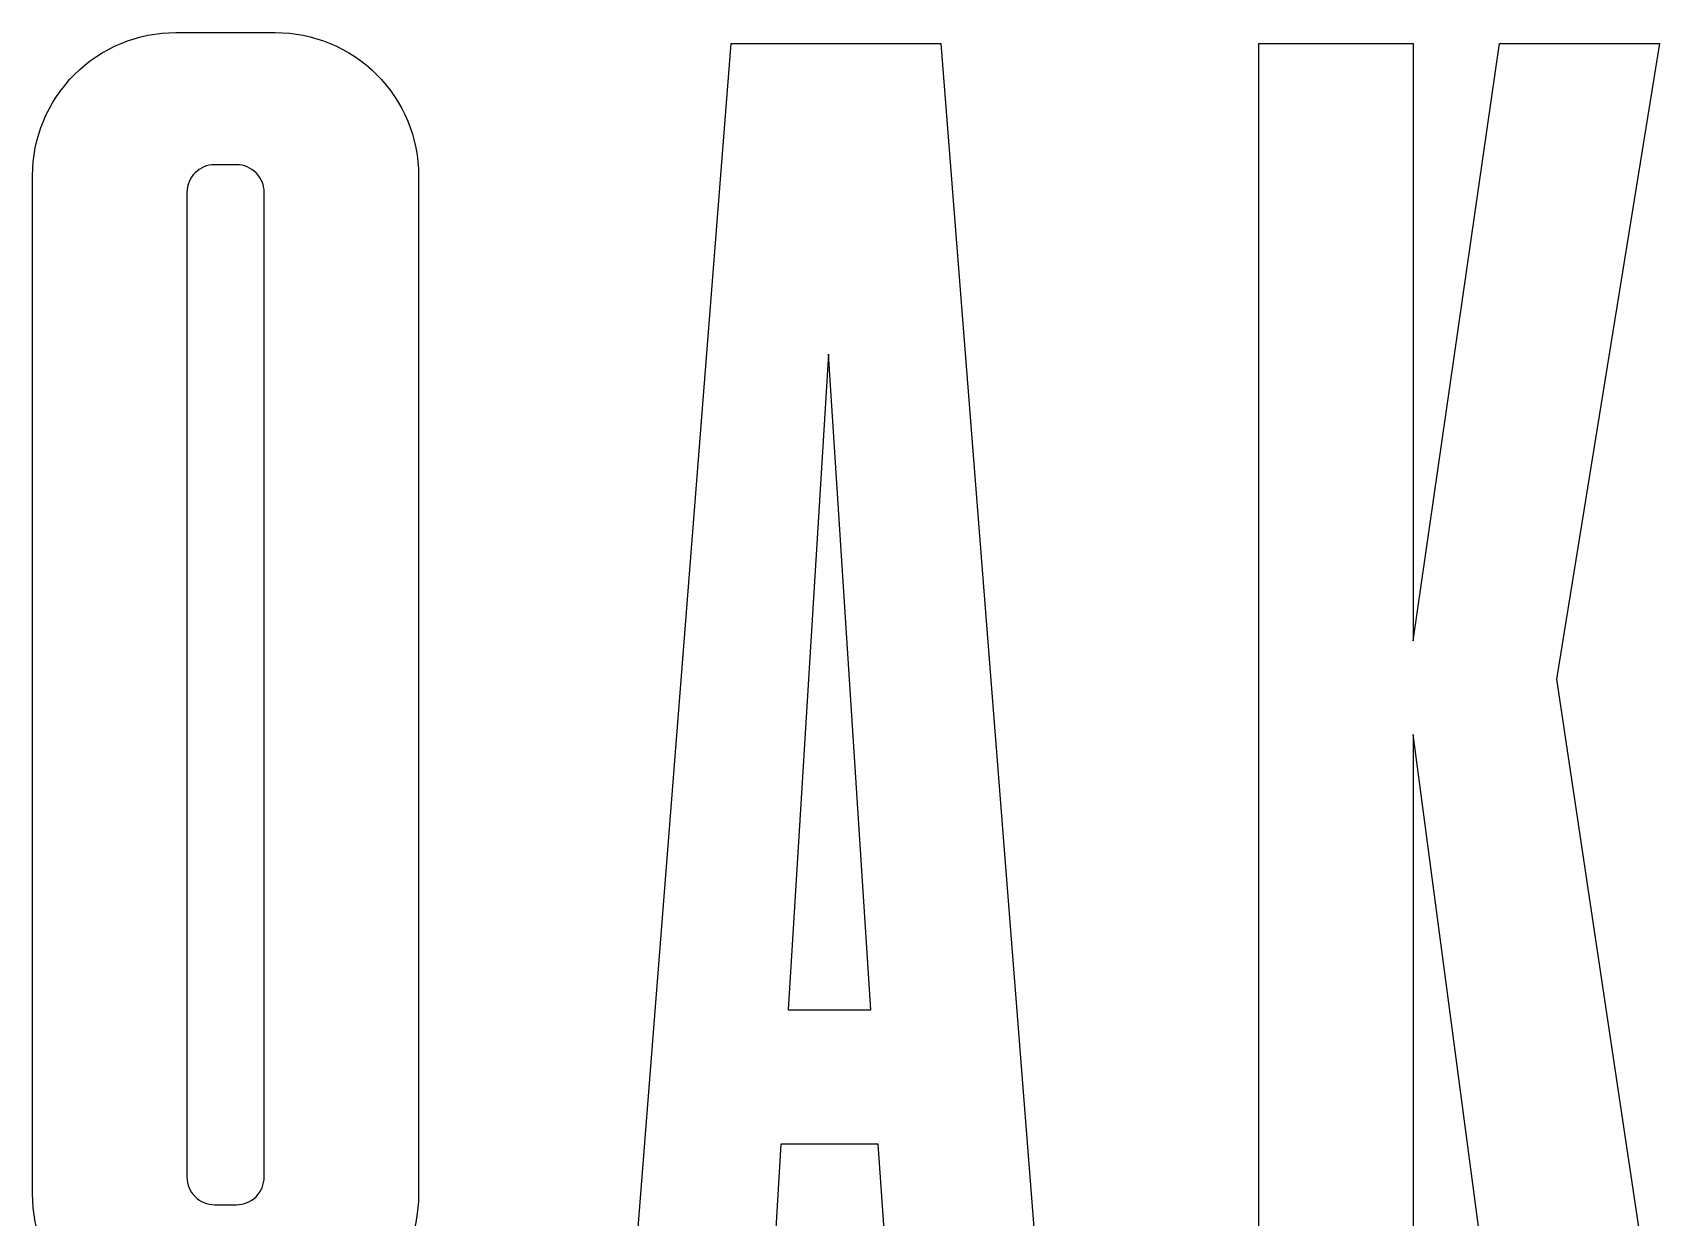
# Model space of a CAD drawing. Extents: x 1.4 to 53.1, y -29.6 to -4.3.
# Drawn here: x 1.54 to 24.47, y -21 to -4.29 of the extents above; entities that cross this region are included whole.
import ezdxf

# ---------------------------------------------------------------- set-up
doc = ezdxf.new("R2010")
doc.units = 0
doc.layers.add('INK_EXT_XXXXXX', color=7, linetype='CONTINUOUS')

msp = doc.modelspace()

# ---------------------------------------------------------------- linework, layer by layer
at = {"layer": 'INK_EXT_XXXXXX', "color": 7}
for points in [[(6.977, -20.669, -0.425135), (4.881, -22.689), (3.557, -22.69, -0.414214), (1.536, -20.669), (1.536, -6.315, -0.414214), (3.557, -4.294), (4.956, -4.294, -0.414214), (6.977, -6.315), (6.977, -20.669)], [(4.412, -20.824, 0.414214), (4.801, -20.436), (4.801, -6.548, 0.414214), (4.412, -6.159), (4.101, -6.159, 0.414214), (3.713, -6.548), (3.713, -20.436, 0.414214), (4.101, -20.824), (4.412, -20.824)]]:
    msp.add_lwpolyline(points, format="xyb", close=True, dxfattribs=at)
for points in [[(13.636, -22.586), (13.455, -19.97), (12.081, -19.97), (11.926, -22.586), (9.957, -22.586), (11.382, -4.449), (14.336, -4.449), (15.76, -22.586)], [(22.108, -22.586), (20.994, -14.191), (20.994, -22.586), (18.818, -22.586), (18.818, -4.449), (20.994, -4.449), (20.994, -12.87), (22.212, -4.449), (24.466, -4.449), (23.015, -13.414), (24.388, -22.586)], [(4.412, -6.159), (4.412, -6.159)], [(12.185, -18.078), (13.351, -18.078), (12.755, -8.828)]]:
    msp.add_lwpolyline(points, close=True, dxfattribs=at)

doc.saveas('drawing.dxf')
